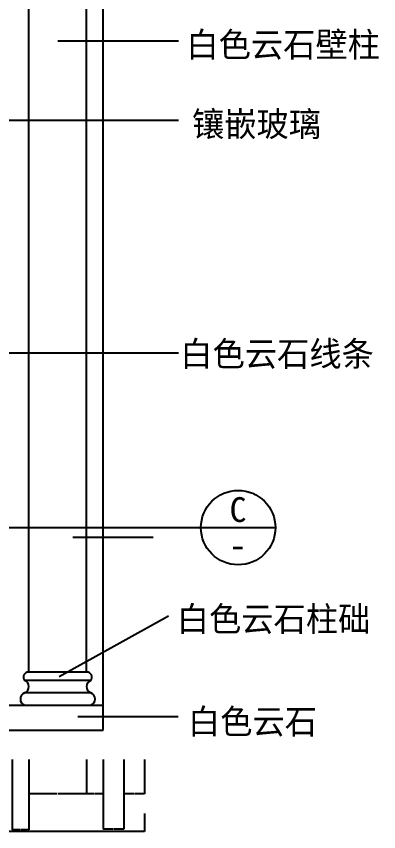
# Model space of a CAD drawing. Header units: metres. Extents: x 204 to 5299, y 190 to 6956.
# Drawn here: x 1867 to 2743, y 2737 to 4708 of the extents above; entities that cross this region are included whole.
import ezdxf

# ---------------------------------------------------------------- set-up
doc = ezdxf.new("R2010")
doc.units = ezdxf.units.M
for name, color, linetype in [('3', 3, 'Continuous'), ('4', 4, 'Continuous'), ('7', 7, 'Continuous'), ('DIM', 3, 'Continuous'), ('TEXT', 3, 'Continuous')]:
    doc.layers.add(name, color=color, linetype=linetype)
doc.dimstyles.get("Standard").update_dxf_attribs({"dimtxt": 2.5, "dimasz": 2.5, "dimexe": 1.25, "dimexo": 0.625, "dimtad": 1, "dimcen": 2.5, "dimazin": 3, "dimtfac": 1, "dimtmove": 0, "dimatfit": 3})

# ---------------------------------------------------------------- blocks, each defined once
blk = doc.blocks.new('*D17')
for p, q in [((636.6, 2780.93), (636.6, 2737.29)), ((2176.6, 2780.93), (2176.6, 2737.29)), ((1404.6, 2737.29), (636.35, 2737.29)), ((2176.85, 2737.29), (1408.6, 2737.29))]:
    blk.add_line(p, q)
at = {"layer": 'Defpoints'}
for p in [(636.6, 2780.93), (2176.6, 2780.93), (2176.6, 2737.29)]:
    blk.add_point(p, dxfattribs=at)
at = {"layer": 'DIM', "insert": (1406.6, 2737.29), "char_height": 1, "attachment_point": 5}
blk.add_mtext('1540', dxfattribs=at)
blk = doc.blocks.new('*D18')
for p, q in [((1896.6, 2911.05), (1896.6, 2828.56)), ((2036.6, 2911.05), (2036.6, 2828.56)), ((1965.1, 2828.56), (1896.35, 2828.56)), ((2036.85, 2828.56), (1968.1, 2828.56))]:
    blk.add_line(p, q)
at = {"layer": 'Defpoints'}
for p in [(1896.6, 2911.05), (2036.6, 2911.05), (2036.6, 2828.56)]:
    blk.add_point(p, dxfattribs=at)
at = {"layer": 'DIM', "insert": (1966.6, 2828.56), "char_height": 1, "attachment_point": 5}
blk.add_mtext('140', dxfattribs=at)
blk = doc.blocks.new('*D19')
for p, q in [((2036.6, 2911.05), (2036.6, 2828.56)), ((2076.6, 2911.05), (2076.6, 2828.56)), ((2055.6, 2828.56), (2036.35, 2828.56)), ((2076.85, 2828.56), (2057.6, 2828.56))]:
    blk.add_line(p, q)
at = {"layer": 'Defpoints'}
for p in [(2036.6, 2911.05), (2076.6, 2911.05), (2076.6, 2828.56)]:
    blk.add_point(p, dxfattribs=at)
at = {"layer": 'DIM', "insert": (2056.6, 2828.56), "char_height": 1, "attachment_point": 5}
blk.add_mtext('40', dxfattribs=at)
blk = doc.blocks.new('*D20')
for p, q in [((2076.6, 2911.05), (2076.6, 2742.7)), ((2126.6, 2911.05), (2126.6, 2742.7)), ((2100.6, 2742.7), (2076.35, 2742.7)), ((2126.85, 2742.7), (2102.6, 2742.7))]:
    blk.add_line(p, q)
at = {"layer": 'Defpoints'}
for p in [(2076.6, 2911.05), (2126.6, 2911.05), (2126.6, 2742.7)]:
    blk.add_point(p, dxfattribs=at)
at = {"layer": 'DIM', "insert": (2101.6, 2742.7), "char_height": 1, "attachment_point": 5}
blk.add_mtext('50', dxfattribs=at)
blk = doc.blocks.new('*D40')
for p, q in [((1856.6, 2911.05), (1856.6, 2740.77)), ((1896.6, 2911.05), (1896.6, 2740.77)), ((1875.6, 2740.77), (1856.35, 2740.77)), ((1896.85, 2740.77), (1877.6, 2740.77))]:
    blk.add_line(p, q)
at = {"layer": 'Defpoints'}
for p in [(1856.6, 2911.05), (1896.6, 2911.05), (1896.6, 2740.77)]:
    blk.add_point(p, dxfattribs=at)
at = {"layer": 'DIM', "insert": (1876.6, 2740.77), "char_height": 1, "attachment_point": 5}
blk.add_mtext('40', dxfattribs=at)
blk = doc.blocks.new('*D51')
for p, q in [((2126.6, 2911.05), (2126.6, 2828.56)), ((2176.6, 2911.05), (2176.6, 2828.56)), ((2150.6, 2828.56), (2126.35, 2828.56)), ((2176.85, 2828.56), (2152.6, 2828.56))]:
    blk.add_line(p, q)
at = {"layer": 'Defpoints'}
for p in [(2126.6, 2911.05), (2176.6, 2911.05), (2176.6, 2828.56)]:
    blk.add_point(p, dxfattribs=at)
at = {"layer": 'DIM', "insert": (2151.6, 2828.56), "char_height": 1, "attachment_point": 5}
blk.add_mtext('50', dxfattribs=at)

msp = doc.modelspace()

# ---------------------------------------------------------------- linework, layer by layer
at = {"layer": '3'}
for p, q in [((2046.6, 3102.48), (1886.6, 3102.48)), ((2046.6, 3072.48), (1886.6, 3072.48))]:
    msp.add_line(p, q, dxfattribs=at)
at = {"layer": '4'}
for p, q in [((1896.6, 3122.48), (1896.6, 5322.48)), ((2036.6, 3122.48), (2036.6, 5322.48)), ((2076.6, 2982.48), (2076.6, 5322.48)), ((736.6, 3042.48), (2076.6, 3042.48)), ((736.6, 2982.48), (2076.6, 2982.48))]:
    msp.add_line(p, q, dxfattribs=at)
for centre, radius, start, end in [((1896.06, 3110.26), 12.24, 87.44, 219.43), ((2037.15, 3110.26), 12.24, 320.57, 92.56), ((1880.81, 3087.48), 16.08, 291.12, 68.88), ((2052.4, 3087.48), 16.08, 111.12, 248.88), ((1892.4, 3057.48), 16.08, 111.12, 248.88), ((2040.81, 3057.48), 16.08, 291.12, 68.88)]:
    msp.add_arc(centre, radius, start, end, dxfattribs=at)
at = {"layer": '7'}
msp.add_line((2036.6, 3122.48), (1896.6, 3122.48), dxfattribs=at)
at = {"layer": 'DIM'}
msp.add_line((1593.65, 3471.98), (2313.11, 3471.98), dxfattribs=at)
for points in [[(2313.11, 3471.98), (2493.11, 3471.98)], [(2003.6, 3449.12), (2197.66, 3449.12)]]:
    msp.add_lwpolyline(points, dxfattribs=at)
msp.add_circle((2403.11, 3471.98), 90, dxfattribs=at)

# ---------------------------------------------------------------- texts
for s, p in [('C', (2382.29, 3485.58)), ('-', (2381.97, 3399.59))]:
    msp.add_text(s, height=60, dxfattribs=at).set_placement(p)
at = {"layer": 'TEXT'}
for s, p in [('白色云石壁柱', (2277.92, 4610.08)), ('镶嵌玻璃', (2291.47, 4417.91)), ('白色云石线条', (2263.19, 3862.34)), ('白色云石柱础', (2254.7, 3221.1)), ('白色云石', (2281.76, 2973.11))]:
    msp.add_text(s, height=60, dxfattribs=at).set_placement(p)

# ---------------------------------------------------------------- dimensions: what is measured, and where the dimension line sits
at = {"layer": 'DIM'}
for base, p1, p2, picture, middle in [((1896.6, 2740.77), (1896.6, 2911.05), (1856.6, 2911.05), '*D40', (1876.6, 2740.77)), ((2036.6, 2828.56), (2036.6, 2911.05), (1896.6, 2911.05), '*D18', (1966.6, 2828.56)), ((2076.6, 2828.56), (2076.6, 2911.05), (2036.6, 2911.05), '*D19', (2056.6, 2828.56)), ((2126.6, 2742.7), (2126.6, 2911.05), (2076.6, 2911.05), '*D20', (2101.6, 2742.7)), ((2176.6, 2828.56), (2176.6, 2911.05), (2126.6, 2911.05), '*D51', (2151.6, 2828.56)), ((2176.6, 2737.29), (2176.6, 2780.93), (636.6, 2780.93), '*D17', (1406.6, 2737.29))]:
    dim = msp.add_linear_dim(base=base, p1=p1, p2=p2, dimstyle='Standard', dxfattribs=at)
    dim.commit()
    dim.dimension.update_dxf_attribs({"geometry": picture, "text_midpoint": middle})

# ---------------------------------------------------------------- leaders
for points in [[(1966.62, 4649.29), (2258.58, 4649.29)], [(1428.07, 4457.03), (2258.58, 4457.03)], [(1020.29, 3894.98), (2258.58, 3894.98)], [(1970.08, 3112.23), (2234.83, 3258.46)], [(2015.66, 3015.2), (2258.04, 3015.2)]]:
    msp.add_leader(points, dimstyle='Standard', dxfattribs=at)

doc.saveas('drawing.dxf')
